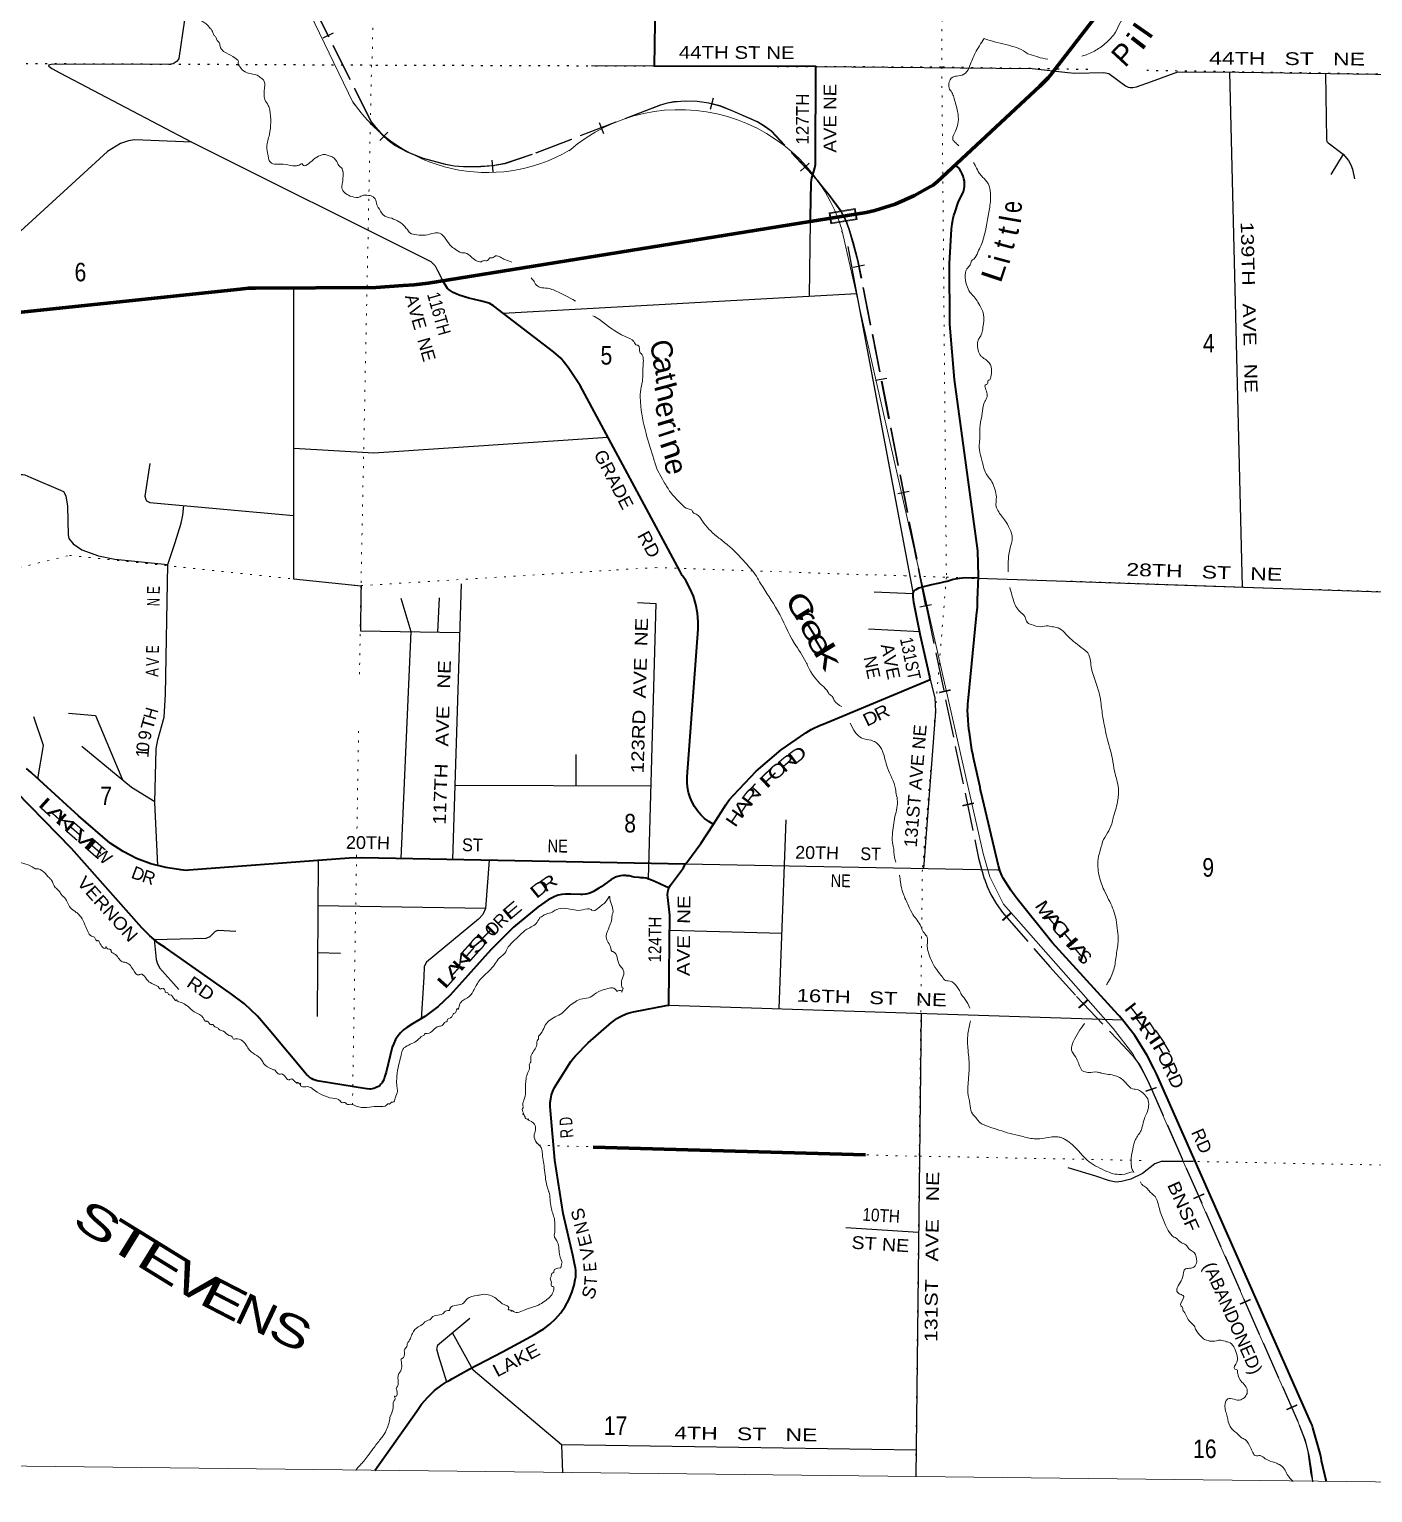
# Model space of a CAD drawing. Header units: feet. Extents: x -493433 to -244333, y 184684 to 373072.
# Drawn here: x -268106 to -255446, y 184934 to 198727 of the extents above; entities that cross this region are included whole.
import ezdxf
from ezdxf.enums import TextEntityAlignment as Align

# ---------------------------------------------------------------- set-up
doc = ezdxf.new("R2010")
doc.units = ezdxf.units.FT
doc.header["$LTSCALE"] = 60
doc.linetypes.add('DOTTED', pattern=[1.5, 0.3, -1.2])
doc.linetypes.add('LONG_DASHED', pattern=[7.5, 6, -1.5])
for name, color, linetype, lineweight in [('23', 7, 'Continuous', 70), ('26', 7, 'Continuous', 40), ('27', 7, 'Continuous', 13), ('29', 7, 'Continuous', 25), ('30', 7, 'Continuous', 13), ('34', 7, 'Continuous', 13), ('39', 7, 'Continuous', 13), ('4', 7, 'Continuous', 13), ('41', 7, 'Continuous', 13), ('59', 7, 'Continuous', 13), ('6', 7, 'DOTTED', 25), ('63', 7, 'Continuous', 25), ('7', 7, 'DOTTED', 13)]:
    doc.layers.add(name, color=color, linetype=linetype, lineweight=lineweight)

msp = doc.modelspace()

# ---------------------------------------------------------------- linework, layer by layer
at = {"layer": '23'}
for points in [[(-260745.77, 196914.78), (-260218.64, 196999.99), (-260138.35, 197019.02), (-259947.32, 197079.49), (-259763.66, 197159.61), (-259614.38, 197244.3), (-259589.35, 197258.5), (-259564.38, 197279.16), (-259552.05, 197289.36), (-258581.47, 198191.26), (-258556.39, 198214.57), (-258532.84, 198239.49), (-258504.1, 198269.9), (-258483.57, 198294.72), (-258464.12, 198319.9), (-254503.76, 203447.03), (-254238.08, 203858.33), (-253998.58, 204257.53), (-253773.41, 204630.49), (-253711.2, 204732.58), (-253645.54, 204819.43), (-253396.7, 205120.5), (-249512.98, 210145.42)], [(-264584.2, 196311.74), (-264479.08, 196319.34), (-264345.93, 196332.79), (-260745.77, 196914.78)], [(-268691.06, 196007.44), (-266119.03, 196277.66), (-266039.07, 196286.03), (-265972.77, 196286.61), (-264840.31, 196293.24), (-264584.2, 196311.74)]]:
    msp.add_lwpolyline(points, dxfattribs=at)
at = {"layer": '26'}
for p, q in [((-259168.7, 193553.19), (-259203.26, 193555.31)), ((-259274.5, 192250.01), (-259274.52, 192250.19)), ((-261655.54, 191231.75), (-261659.52, 191233.85))]:
    msp.add_line(p, q, dxfattribs=at)
for points in [[(-260745.77, 196914.78), (-260744.92, 196951.41), (-260737.18, 197283.66), (-260730.38, 197325.83), (-260719.22, 197367.05), (-260712.03, 197387.18), (-260703.47, 197419.48), (-260698.33, 197452.49), (-260696.81, 197475.71), (-260694.22, 198375.95), (-262215.36, 198380.31), (-262009.74, 211642.85), (-262009.26, 211673.42)], [(-259262.38, 192268.94), (-259263.4, 192303.05), (-259261.36, 192344.11), (-259260.12, 192369.1), (-259257.67, 192394.11), (-259178.41, 193202.43), (-259170.42, 193279.01), (-259170.27, 193300.64), (-259170.07, 193330.63), (-259169.27, 193350.64), (-259160.63, 193567.74), (-259167.43, 193811.13), (-259388, 195424.94), (-259430.8, 195948.85), (-259433.34, 196519.13), (-259414.11, 196842.23), (-259412.62, 196867.25), (-259408.97, 196892.23), (-259403.78, 196927.8), (-259399.36, 196946.2), (-259393.33, 196971.34), (-259385.58, 196996.2), (-259351.69, 197094.19), (-259302.56, 197199.17), (-259296.69, 197222.47), (-259293.3, 197246.26), (-259292.41, 197270.27), (-259294.04, 197294.25), (-259298.16, 197317.92), (-259304.74, 197341.04), (-259313.69, 197363.33), (-259324.93, 197384.57), (-259338.33, 197404.52), (-259353.73, 197422.96), (-259370.99, 197439.69), (-259376.77, 197444.58)], [(-262915.66, 195369.32), (-263027.06, 195540.12), (-263098.18, 195627.09), (-263165.35, 195686.38), (-263730.37, 196121.22), (-263773.84, 196144.93), (-263856.81, 196168.65), (-263964.2, 196193.88), (-264055.16, 196221.49), (-264112.57, 196245.55), (-264140.51, 196264.19), (-264165.01, 196283.29), (-264208.95, 196354.93)], [(-261659.52, 191233.85), (-261661.62, 191234.96), (-261703.29, 191260.26), (-261742.08, 191289.77), (-261777.58, 191323.17), (-261809.4, 191360.11), (-261837.18, 191400.16), (-261860.62, 191442.9), (-261879.46, 191487.86), (-261893.5, 191534.54), (-261902.58, 191582.43), (-261906.61, 191631.01), (-261905.54, 191679.74), (-261803.17, 193072.87), (-261802.21, 193143.34), (-261809.07, 193225.05), (-261824.43, 193305.59), (-261848.13, 193384.09), (-261879.9, 193459.68), (-261919.4, 193531.53), (-261948.82, 193573.87), (-261952.96, 193579.83), (-261976.65, 193623.87), (-262915.66, 195369.32)], [(-261659.52, 191233.85), (-261542.11, 191416.21), (-261522.36, 191446.88), (-261506.31, 191466.21), (-261470.24, 191509.66), (-261256.27, 191735), (-261019.92, 191936.74), (-260788.78, 192095.5), (-260763.72, 192112.71), (-260738.78, 192125.87), (-260699.81, 192146.44), (-260684.55, 192152.9), (-260659.55, 192164.13), (-260634.55, 192174.62), (-260624.7, 192178.76), (-259639.67, 192589.81), (-259615.05, 192600.09), (-259620.22, 192623.37), (-259706.25, 193010.59), (-259771.02, 193322.89), (-259774.91, 193356.03), (-259777.36, 193376.94), (-259778.1, 193406.03), (-259776.32, 193413.61), (-259773.64, 193421.29), (-259770.17, 193428.64), (-259765.96, 193435.59), (-259753.88, 193445.36), (-259749.48, 193448.22), (-259724.49, 193461.95), (-259699.48, 193468.9), (-259666.09, 193478.16), (-259638.55, 193485.8), (-259616.09, 193490.8), (-259526.67, 193510.71), (-259501.45, 193516.32), (-259476.67, 193520.71), (-259470.92, 193521.73), (-259454.99, 193525.89), (-259398.84, 193542.78), (-259341.23, 193553.71), (-259282.79, 193558.57), (-259224.16, 193557.28), (-259203.13, 193555.32)], [(-258961.13, 190801.7), (-258973.56, 190843.56), (-259135.51, 191532.23), (-259141.21, 191556.46), (-259146.86, 191582.23), (-259201.42, 191830.93), (-259207.81, 191860.1), (-259212.33, 191880.93), (-259224.26, 191935.96), (-259246.37, 192098.71), (-259251.69, 192131.99), (-259255.13, 192170.13), (-259259.68, 192214.82), (-259262.08, 192268.23)], [(-267708.15, 191006.34), (-268358.82, 191671.08), (-268409.94, 191715.95), (-268465.48, 191755.22), (-268496.67, 191772.81), (-268521.68, 191786.92)], [(-261923.79, 190859.44), (-264972.23, 190918.86), (-265091.13, 190914.73), (-266602.69, 190801.61), (-266628.62, 190799.66), (-266652.69, 190801.6), (-266677.94, 190803.63), (-266820.21, 190825.25), (-266959.44, 190861.63), (-267094.11, 190912.36), (-267222.74, 190976.89), (-267343.91, 191054.51), (-267640.82, 191313.65), (-268081.76, 191715.29), (-268088.21, 191722.11), (-268131.76, 191759.56)], [(-261923.79, 190859.44), (-261908.84, 190874.84), (-261776.38, 191052.34), (-261659.52, 191233.85)], [(-262078.53, 190634.37), (-262103.53, 190645.71), (-262169.09, 190675.46), (-262227.74, 190701.28), (-262241.85, 190708.23), (-262266.12, 190717.76), (-262291.27, 190724.7), (-262317, 190728.97), (-262343.03, 190730.53), (-262359.47, 190731.19), (-262407.38, 190736.5), (-262429.46, 190741.33), (-262454.36, 190746.77), (-262479.46, 190749.68), (-262486.93, 190750.37), (-262511.19, 190750.06), (-262535.27, 190747.21), (-262558.93, 190741.86), (-262581.9, 190734.07), (-262603.93, 190723.92), (-262624.77, 190711.52), (-262716, 190644.95), (-262738.94, 190630.56), (-262763.79, 190614.97), (-262788.94, 190600.92), (-262806.56, 190592.49), (-262832.99, 190583.1), (-262860.26, 190576.52), (-262863.06, 190576.15), (-262888.12, 190572.82), (-262913.06, 190573.47), (-263004.03, 190575.82), (-263016.72, 190576.61), (-263051.67, 190576.29), (-263086.4, 190572.32), (-263120.52, 190564.74), (-263153.66, 190553.63), (-263185.45, 190539.13), (-263215.56, 190521.37), (-263310.67, 190454.83), (-263543.71, 190265.18), (-263755.65, 190052.21), (-264055.82, 189716.69), (-264139.6, 189622.32), (-264253.43, 189516.3), (-264377.72, 189422.75), (-264511.1, 189342.71), (-264513.71, 189341.25), (-264547.09, 189320.04), (-264578.08, 189295.47), (-264606.33, 189267.78), (-264631.53, 189237.3), (-264653.4, 189204.35), (-264671.71, 189169.29), (-264686.26, 189132.51), (-264744.37, 188897.42), (-264757.31, 188849.71), (-264764.08, 188824.75), (-264779.19, 188799.71), (-264781.66, 188796.18), (-264791.98, 188784.32), (-264803.49, 188773.59), (-264816.06, 188764.13), (-264829.54, 188756.04), (-264843.8, 188749.4), (-264858.67, 188744.29), (-264874, 188740.76), (-264889.61, 188738.85), (-264896, 188738.74), (-264921.09, 188739.96), (-264946, 188743.99), (-265373, 188812.95), (-265374.44, 188813.13), (-265393.75, 188816.67), (-265412.58, 188822.21), (-265430.74, 188829.69), (-265448.01, 188839.02), (-265464.21, 188850.11), (-265479.16, 188862.83), (-265492.7, 188877.04), (-265844.23, 189295.85), (-265954.85, 189424.38), (-266078.3, 189540.63), (-266213.23, 189643.35), (-266223, 189649.95), (-266826.32, 190071.37), (-266884.77, 190111.73), (-266968.97, 190181.33), (-267045.44, 190259.34), (-267708.15, 191006.34)], [(-262078.53, 190634.37), (-262063.55, 190659.37), (-261942.13, 190824.84), (-261923.79, 190859.44)], [(-255881, 185037.95), (-255928.53, 185235.63), (-255928.79, 185237.12), (-255933.08, 185262.17), (-255938.52, 185287.12), (-255942.26, 185304.26), (-256010.62, 185546.31), (-256017.92, 185572.16), (-256028.62, 185596.31), (-257485.15, 188882.74), (-257496.27, 188907.82), (-257508.87, 188932.74), (-257571.22, 189056.01), (-257687.81, 189241.88), (-257803.59, 189389.55), (-257830.91, 189424.39), (-257844.79, 189439.55), (-258466.94, 190118.83), (-258796.79, 190530.95), (-258816.8, 190555.95), (-258833.14, 190580.95), (-258856.29, 190612.17), (-258927.11, 190725.21), (-258941.15, 190752.26), (-258959.75, 190797.06), (-258961.13, 190801.7)], [(-264850.38, 185142.15), (-264454.52, 185701.89), (-264409, 185767.8), (-264351.24, 185835.86), (-264286.69, 185897.5), (-264216.04, 185952.07), (-264166.6, 185982.58), (-264141.6, 185996.29), (-264116.6, 186010.26), (-263960.04, 186097.73), (-263647.85, 186261.18), (-263345.85, 186425.38), (-263320.85, 186440.71), (-263295.85, 186455.81), (-263257.99, 186478.68), (-263199.44, 186523.02), (-263145.85, 186573.23), (-263097.8, 186628.77), (-263055.82, 186689.03), (-263020.37, 186753.34), (-262991.84, 186821.01), (-262970.53, 186891.29), (-262960.68, 186942.63), (-262956.09, 186967.8), (-262954.53, 186992.63), (-262954.24, 186997.91), (-262955.59, 187025.32), (-262955.92, 187027.43), (-262959.74, 187052.16), (-262964.73, 187077.43), (-262983.52, 187172.57), (-263073.56, 187566.84), (-263153.85, 188068.56), (-263194.84, 188536.11), (-263197.97, 188573.29), (-263197.19, 188610.59), (-263192.52, 188647.6), (-263184, 188683.93), (-263171.74, 188719.16), (-263156.11, 188752.39), (-263141.53, 188777.28), (-263125.51, 188802.39), (-263001.21, 188997.24), (-262981.83, 189025.08), (-262959.65, 189050.74), (-262955.14, 189055.35), (-262838.45, 189175.52), (-262619.45, 189365.39), (-262610.03, 189373.21), (-262570.27, 189402.04), (-262527.71, 189426.56), (-262482.82, 189446.49), (-262461.83, 189453.28), (-262440.35, 189460.23), (-262411.83, 189465.73), (-262102.94, 189525.27), (-262077.92, 189530.09), (-262077.71, 189553.44), (-262070.19, 190377.7), (-262088.53, 190542.75), (-262091.32, 190567.81), (-262089.63, 190592.75), (-262089.17, 190597.03), (-262086.53, 190609.37), (-262078.53, 190634.37)]]:
    msp.add_lwpolyline(points, dxfattribs=at)
at = {"layer": '29'}
for p, q in [((-262215.36, 198380.31), (-262808.18, 198381.41)), ((-256795.39, 198323.69), (-256675.24, 193468.77)), ((-255724.55, 197550.55), (-255841.68, 197358.4)), ((-260745.77, 196914.78), (-260755.47, 196211.36)), ((-263640.99, 196052.43), (-260309.06, 196235.95)), ((-259168.57, 193553.44), (-258704.66, 193536.73)), ((-264034.86, 193499.74), (-264118.47, 190902.22)), ((-259778.09, 193405.5), (-260144.24, 193420.3)), ((-264242.37, 193367.62), (-264258.73, 193043.72)), ((-259713.96, 193047.77), (-260198.75, 193071.74)), ((-262954.04, 191892.22), (-262956.22, 191597.93)), ((-264085.47, 191602.15), (-262249.89, 191595.29)), ((-260975.44, 191277.26), (-261042.49, 189496.47)), ((-265385.21, 190892.72), (-265391.66, 189423.93)), ((-265387.07, 190468.69), (-263803.78, 190443.93)), ((-261015.88, 190203.29), (-262071.51, 190232.8)), ((-265389.02, 190025.43), (-265174.45, 190019.84)), ((-262077.92, 189530.09), (-257800.52, 189391.22)), ((-259701.12, 189452.92), (-259752.71, 185082.49)), ((-259725.5, 187387.9), (-260409.89, 187431.03)), ((-263089.8, 185384.93), (-263082.4, 185121.33))]:
    msp.add_line(p, q, dxfattribs=at)
for points in [[(-266641.87, 198814.8), (-266697.54, 198450.29), (-266711.58, 198427.79), (-266731.33, 198413.96), (-266751.09, 198402.1), (-266796.53, 198396.17), (-267859.4, 198398.15), (-267898.92, 198396.17), (-267924.19, 198389.59), (-267920.65, 198378.38), (-267892.99, 198358.62), (-267817.75, 198317.54), (-266573.33, 197661.41)], [(-260694.22, 198375.95), (-258655.03, 198356.66), (-258318.38, 198319.64), (-258252, 198313.18), (-257979.37, 198319.11), (-257932.04, 198311.53), (-257775.88, 198192.61), (-257752.17, 198180.75), (-257731.22, 198177.46), (-257706.73, 198176.8), (-257673.15, 198184.7), (-257529.35, 198234.95), (-257283.95, 198327.01), (-256703.12, 198323.06), (-254136.5, 198284.3)], [(-255890.55, 198310.79), (-255881.25, 197687.63), (-255879.28, 197669.84), (-255865.18, 197656.7), (-255724.55, 197550.55), (-255673.82, 197489.98), (-255652.08, 197450.45), (-255637.78, 197409.85), (-255617.3, 197317.21)], [(-266573.33, 197661.41), (-267114.05, 197683.98), (-267169.91, 197676.72), (-267244.99, 197649.05), (-267367.7, 197573.81), (-268565.21, 196482.93), (-268596.3, 196443.38), (-268618.04, 196397.92), (-268646.4, 196307.1), (-268677.3, 196172.6), (-268691.06, 196007.44)], [(-266573.33, 197661.41), (-264323.06, 196538.26), (-264302.09, 196520.81), (-264281.57, 196498.72), (-264257.72, 196454.5), (-264208.95, 196354.93)], [(-260393.84, 196679.88), (-260309.59, 196238.74), (-259778.1, 193406.03)], [(-265615.92, 196288.7), (-265617.08, 193547.81), (-264978.95, 193480.6), (-264983.19, 193416.27), (-264984.88, 193055.66), (-264049.65, 193040.28)], [(-265613.99, 194778.65), (-264859.64, 194733.54), (-262653.45, 194881.92)], [(-266968.78, 194634.06), (-267017.78, 194326.55), (-267009.13, 194295.12), (-267001.97, 194283.06), (-266968.96, 194267.1), (-265616.83, 194144.14)], [(-268854.22, 194350.44), (-268275.25, 194524.57), (-268230.8, 194532.11), (-268171.53, 194532.11), (-268147.82, 194528.16), (-268093, 194503.32), (-267811.97, 194381.89), (-267784.31, 194370.04), (-267760.61, 194330.5), (-267747.38, 194230.86), (-267740.85, 193962.88), (-267731.86, 193926.48), (-267693.58, 193876.27), (-267610.46, 193820.57), (-267452.41, 193765.23), (-267298.31, 193733.6), (-266801.91, 193681.21)], [(-266801.91, 193681.21), (-266730.9, 193891.26), (-266673.76, 194073.02), (-266658.22, 194148.66), (-266648.2, 194237.93)], [(-258704.66, 193536.73), (-254994.21, 193412.47), (-254725.24, 193420.22), (-254682.06, 193432.23), (-254630.7, 193471.76), (-254531.93, 193588.56), (-254122.32, 194133.03), (-254049.87, 194183.3), (-253978.63, 194218.45)], [(-266894.61, 190844.69), (-266922.87, 191440.48), (-266909.37, 191944.62), (-266895.28, 192029.85), (-266834.79, 192243.42), (-266821.85, 192457.21), (-266801.91, 193681.21)], [(-264604.64, 193365.78), (-264511, 193049.7), (-264604.94, 190911.7)], [(-262374.7, 193322.71), (-262200.52, 193315.54), (-262274.95, 190722.06)], [(-259615.05, 192600.09), (-259573.68, 192427.16), (-259565.78, 192296.71), (-259680.23, 190815.71)], [(-267737.68, 192281.15), (-267481.37, 192258.26), (-267226.8, 191651.4)], [(-268025.34, 191663.9), (-267972.35, 191975.49), (-268061.77, 192247.24)], [(-267610.03, 191969.28), (-267143.75, 191582.51), (-266922.65, 191448.74)], [(-263772.84, 190895.48), (-263805.48, 190440.17), (-263831.11, 190383.45), (-263873.03, 190339.01), (-264361.4, 189935.28), (-264384.28, 189893.28), (-264388.72, 189794), (-264411.78, 189397.11)], [(-258961.13, 190801.7), (-258983.21, 190802.13), (-261923.79, 190859.44)], [(-266930.61, 190149.62), (-266438.92, 190162.08), (-266402.18, 190174.88), (-266352.39, 190225.55), (-266326.31, 190235.21), (-266158.24, 190226.54)], [(-266930.61, 190149.62), (-266911.09, 189960.47), (-266897.29, 189918.3), (-266875.53, 189879.44), (-266695.92, 189675.36)], [(-257135.77, 188056.14), (-257440.02, 188056.14), (-257499.28, 188032.43), (-257614.26, 187943.32), (-257724.5, 187890.12), (-257812.03, 187865.69), (-257862.8, 187862.45), (-257926.51, 187872.28), (-258054.48, 187917.15), (-258317.07, 187996.19)], [(-263954.39, 186576.18), (-264259.36, 186322.59), (-264268.87, 186290.74), (-264250.85, 186219.8), (-264174.27, 185978.04)], [(-259749.74, 185333.92), (-263089.8, 185384.93), (-263923.95, 186090.41), (-264116.76, 186441.17)]]:
    msp.add_lwpolyline(points, dxfattribs=at)
at = {"layer": '34'}
for points in [[(-276413.16, 220064.38), (-275883.8, 218879.74), (-275683.84, 218496.96), (-274912.78, 217465.71), (-274638.18, 217014.49), (-273270.94, 214462.11), (-269492.57, 209338.17), (-269284.55, 208905.05), (-269048.08, 208250.25), (-268620.94, 206356.2), (-268555.99, 205906.84), (-268424.36, 205274.15), (-268220.13, 204589.13), (-265053.59, 198034.17), (-265028.52, 198005.26)], [(-260452.79, 196827.34), (-260443.29, 196810.55), (-259117.93, 190957.68), (-259055.26, 190738.08), (-258924.04, 190482.27), (-257891.17, 189308.27), (-257707.58, 189070.64), (-257576.37, 188841.02), (-256122.51, 185539.52), (-256059.87, 185350.15), (-256029.43, 185112.41), (-256011.22, 185035.86)]]:
    msp.add_lwpolyline(points, dxfattribs=at)
for centre, radius, start, end in [((-263790.15, 198917.3), 1540.14, 214.60593, 300.20349), ((-261976.05, 196371.15), 1598.27, 16.64042, 130.72142)]:
    msp.add_arc(centre, radius, start, end, dxfattribs=at)
at = {"layer": '39'}
msp.add_line((-257704.45, 187967.89), (-257698.13, 187951.84), dxfattribs=at)
for points in [[(-268896.63, 202659.9), (-268895.32, 202557.18), (-268913.43, 202520.89), (-268919.43, 202476.55), (-268913.35, 202442.29), (-268874.97, 202359.7), (-268870.92, 202331.49), (-268846.58, 202172.31), (-268802.08, 202007.09), (-268767.72, 201914.42), (-268707.17, 201829.83), (-268577.96, 201602.22), (-268529.52, 201529.71), (-268483.04, 201398.75), (-268440.54, 201221.45), (-268434.48, 201205.34), (-268398.11, 201122.75), (-268283.12, 201003.94), (-268091.4, 200746.15), (-268036.91, 200671.63), (-267929.99, 200568.95), (-267843.27, 200504.53), (-267806.95, 200458.21), (-267774.59, 200345.39), (-267724.1, 200244.67), (-267655.49, 200150.01), (-267635.32, 200127.86), (-267556.56, 199964.69), (-267526.28, 199916.36), (-267491.88, 199783.37), (-267491.88, 199775.31), (-267463.54, 199652.41), (-267435.25, 199571.83), (-267417.07, 199531.54), (-267296.01, 199392.59), (-267170.94, 199269.76), (-267138.65, 199233.52), (-267102.35, 199207.35), (-267011.63, 199181.22), (-266959.21, 199153.06), (-266930.95, 199118.82), (-266848.19, 198979.84), (-266830.03, 198957.69), (-266686.84, 198851), (-266646.51, 198834.91), (-266533.64, 198818.89), (-266519.52, 198814.87), (-266477.19, 198802.81), (-266408.61, 198744.43), (-266380.35, 198706.16), (-266366.21, 198671.92), (-266348.06, 198653.79), (-266335.94, 198619.54), (-266317.77, 198603.44), (-266307.67, 198567.18), (-266275.37, 198518.83), (-266251.17, 198504.75), (-266164.47, 198454.44), (-266136.2, 198408.11), (-266136.19, 198396.02), (-266128.13, 198396.03), (-266134.18, 198394.01), (-266124.08, 198377.89), (-266109.95, 198357.76), (-266053.49, 198317.5), (-265948.66, 198287.36), (-265932.53, 198275.28), (-265900.26, 198251.12), (-265888.09, 198174.55), (-265885.97, 198063.72), (-265853.67, 198009.33), (-265839.52, 197967.03), (-265831.34, 197850.16), (-265843.33, 197735.28), (-265867.4, 197618.38), (-265857.25, 197545.84), (-265851.17, 197511.59), (-265833, 197473.31), (-265714.07, 197455.28), (-265625.38, 197441.25), (-265587.09, 197441.27), (-265554.86, 197451.37), (-265534.72, 197457.44), (-265530.67, 197451.4), (-265431.97, 197495.82), (-265411.83, 197511.95), (-265345.35, 197544.24), (-265307.06, 197544.28), (-265290.92, 197536.23), (-265270.77, 197532.21), (-265208.24, 197479.87), (-265177.97, 197431.53), (-265157.79, 197413.41), (-265155.76, 197399.31), (-265151.72, 197389.23), (-265147.65, 197346.92), (-265159.65, 197244.13)], [(-257339.54, 199622.16), (-257390.46, 199553.51), (-257452.89, 199490.99), (-257466.98, 199476.87), (-257539.42, 199355.91), (-257567.52, 199222.88), (-257589.64, 199164.43), (-257678.19, 199017.25), (-257809, 198809.58), (-257827.12, 198787.4), (-257869.36, 198698.7), (-257911.64, 198646.28), (-258004.27, 198561.58), (-258109.02, 198501.04), (-258169.46, 198478.83), (-258186.71, 198474.91)], [(-259108.77, 198639.33), (-259191.28, 198502.24), (-259241.56, 198385.32), (-259283.82, 198312.74), (-259350.3, 198286.5), (-259402.69, 198276.38), (-259440.93, 198211.87), (-259432.82, 198163.51), (-259406.58, 198121.21), (-259390.41, 198074.87), (-259358.06, 197951.97), (-259351.92, 197855.24), (-259403.9, 197712.91)], [(-258508.26, 198445.94), (-258600.74, 198466.41), (-258610.82, 198470.44), (-258695.49, 198496.57), (-258737.84, 198524.75), (-258824.53, 198560.96), (-259038.22, 198617.22), (-259108.77, 198639.33)], [(-259403.9, 197712.91), (-259402.94, 197689.44), (-259374.52, 197655.02), (-259346.14, 197626.87)], [(-259122.57, 197332.83), (-259153.46, 197370.15), (-259188.29, 197435.96), (-259207.28, 197470.43)], [(-265159.65, 197244.13), (-265157.61, 197219.95), (-265125.32, 197179.68), (-265064.84, 197149.5), (-264990.26, 197147.55), (-264970.12, 197157.64), (-264909.66, 197161.72), (-264877.41, 197153.68), (-264841.1, 197115.42), (-264824.92, 197059.01), (-264816.85, 197046.93), (-264774.47, 196980.46), (-264750.26, 196962.34), (-264709.94, 196950.29), (-264574.84, 196875.83), (-264546.59, 196841.6), (-264518.35, 196807.36), (-264453.84, 196789.28), (-264373.23, 196787.33), (-264290.61, 196805.53), (-264240.23, 196805.57), (-264181.73, 196749.19), (-264127.25, 196680.72), (-264080.86, 196646.49), (-264012.32, 196618.34), (-264002.23, 196618.35), (-263935.69, 196576.09), (-263836.91, 196539.89), (-263824.81, 196545.95), (-263786.53, 196547.99), (-263766.4, 196572.19), (-263742.22, 196574.22), (-263712, 196590.37), (-263665.64, 196578.32), (-263662.92, 196577.01)], [(-259122.57, 197332.83), (-259071.26, 197273.08), (-259051.04, 197206.59), (-259048.94, 197099.79), (-259070.98, 196968.78), (-259137.23, 196690.64), (-259167.41, 196626.13), (-259205.64, 196561.63), (-259225.78, 196545.48), (-259235.83, 196515.25), (-259261.99, 196478.96), (-259270.05, 196468.87), (-259286.1, 196386.24), (-259265.87, 196297.6), (-259231.55, 196235.15), (-259191.2, 196192.86), (-259158.91, 196140.5), (-259120.55, 196067.98), (-259114.39, 195949.09), (-259124.42, 195888.63), (-259140.5, 195836.22), (-259160.62, 195805.98), (-259170.66, 195763.65), (-259164.56, 195703.21), (-259140.32, 195648.81), (-259128.22, 195638.75), (-259120.16, 195632.71), (-259047.54, 195564.24), (-259039.4, 195479.62), (-259045.42, 195445.35), (-259061.51, 195419.14), (-259069.58, 195417.12), (-259077.61, 195384.87), (-259089.69, 195378.83), (-259079.53, 195288.14), (-259089.57, 195239.78), (-259111.7, 195195.43), (-259125.72, 195108.77), (-259145.77, 194995.9), (-259147.7, 194893.13), (-259147.68, 194879.03), (-259153.67, 194810.5), (-259117.22, 194617.08), (-259094.99, 194548.58), (-259034.45, 194461.98), (-259006.17, 194391.47), (-258992, 194318.94), (-258993.93, 194226.24), (-258985.85, 194204.08), (-258915.22, 194103.38), (-258866.77, 194016.77), (-258842.51, 193930.14), (-258862.58, 193839.44), (-258880.61, 193714.49), (-258880.52, 193614.77)], [(-263665.64, 196578.32), (-263623.19, 196556.47), (-263559, 196530.64)], [(-263335.04, 196322.76), (-263349.39, 196348.81), (-263375.64, 196384.29)], [(-263335.42, 196324.32), (-263292.53, 196294.47), (-263221.99, 196286.47), (-263167.55, 196270.39), (-262959.42, 196164.86)], [(-262793.88, 196027.21), (-262733.99, 195990.62), (-262492, 195831.62), (-262409.33, 195783.33), (-262379.06, 195749.08), (-262366.97, 195747.08), (-262348.77, 195678.59), (-262340.7, 195670.53), (-262322.45, 195551.65), (-262332.38, 195388.42), (-262334.39, 195380.35), (-262348.41, 195285.63), (-262346.32, 195213.09), (-262293.65, 194916.91), (-262220.87, 194675.15), (-262202.68, 194616.72), (-262115.86, 194445.51), (-262055.32, 194352.86), (-261958.48, 194250.17), (-261897.98, 194205.88), (-261861.69, 194193.81), (-261849.58, 194171.66), (-261821.35, 194155.56), (-261762.84, 194091.12), (-261629.71, 193950.17), (-261538.95, 193877.69), (-261526.85, 193867.63), (-261359.42, 193702.52), (-261254.51, 193571.62), (-261214.14, 193503.13), (-261054.7, 193249.35), (-260895.2, 192939.15), (-260788.24, 192765.94), (-260766.02, 192717.59), (-260634.87, 192542.38), (-260580.39, 192481.97), (-260570.3, 192463.85), (-260538.04, 192437.68), (-260519.86, 192401.42), (-260448.1, 192343.34)], [(-258866.3, 193466.73), (-258846.06, 193394.11), (-258821.8, 193315.55), (-258747.15, 193216.86), (-258733.04, 193204.79), (-258708.8, 193148.38), (-258682.58, 193122.21), (-258664.43, 193116.17), (-258575.74, 193096.09), (-258505.22, 193104.2), (-258476.99, 193098.18), (-258426.6, 193090.15), (-258311.65, 192999.56), (-258299.55, 192987.48), (-258156.36, 192872.72), (-258132.15, 192848.56), (-258105.89, 192772.01), (-258095.75, 192701.49), (-258025.01, 192473.83), (-258008.8, 192389.21)], [(-258008.8, 192389.21), (-257988.52, 192240.11), (-257943.99, 192028.57), (-257899.5, 191851.27), (-257879.24, 191734.41), (-257842.82, 191571.21), (-257842.76, 191508.75), (-257846.76, 191466.43), (-257888.94, 191307.2), (-257892.96, 191293.1), (-257904.99, 191238.69), (-257991.5, 191067.34), (-258007.56, 191008.89), (-258029.67, 190934.31), (-258035.62, 190831.55), (-258025.48, 190757), (-257976.99, 190611.94), (-257934.58, 190525.33), (-257869.94, 190360.14), (-257853.73, 190255.38), (-257843.57, 190158.66), (-257859.57, 190023.64), (-257881.62, 189882.57), (-257935.91, 189751.55), (-257943.96, 189739.46), (-257956.18, 189722.06)], [(-260369.15, 192186), (-260324.11, 192101.32), (-260289.82, 192065.08), (-260239.41, 192038.92), (-260152.73, 192018.83), (-260114.42, 191994.69), (-260039.72, 191839.58), (-260019.49, 191767.05), (-259942.73, 191567.62), (-259938.67, 191537.39), (-259926.52, 191468.9), (-259948.54, 191307.67)], [(-270153.81, 191263.19), (-270047.04, 191305.6), (-269976.52, 191319.76), (-269920.09, 191315.78), (-269918.06, 191305.7), (-269905.95, 191281.53), (-269805.14, 191239.31), (-269710.43, 191235.36), (-269664.06, 191221.28), (-269516.92, 191199.25), (-269490.73, 191203.3), (-269472.58, 191195.25), (-269436.32, 191205.36), (-269381.9, 191205.4), (-269311.38, 191209.49), (-269256.95, 191193.41), (-269250.9, 191191.4), (-269142.03, 191149.18), (-268992.87, 191121.09), (-268930.4, 191117.11), (-268857.82, 191086.96), (-268835.59, 191026.52), (-268793.21, 190964.09), (-268706.53, 190941.99), (-268664.21, 190940.02), (-268515.07, 190930.07), (-268355.85, 190920.12), (-268283.29, 190908.09), (-268220.79, 190883.96), (-268059.51, 190819.61), (-268049.43, 190813.58), (-268037.34, 190813.58), (-267916.34, 190729.06), (-267896.17, 190706.9), (-267861.84, 190638.42), (-267827.55, 190608.23), (-267805.35, 190573.98), (-267765.01, 190531.71), (-267726.65, 190459.19), (-267684.29, 190418.92), (-267656.05, 190398.8), (-267573.3, 190267.89), (-267508.72, 190175.25), (-267492.6, 190169.22), (-267462.33, 190134.99), (-267456.29, 190139.02), (-267444.18, 190120.9), (-267383.68, 190074.61), (-267381.67, 190080.65), (-267375.6, 190066.55), (-267339.32, 190052.48), (-267333.26, 190036.35), (-267294.94, 190006.17), (-267222.33, 189935.7), (-267206.2, 189933.69), (-267127.53, 189865.25), (-267071.07, 189814.92), (-267065.02, 189818.95), (-266978.3, 189750.52), (-266925.87, 189722.35), (-266917.81, 189718.32), (-266891.6, 189704.24), (-266869.41, 189680.08), (-266859.33, 189686.13), (-266827.07, 189663.99), (-266825.05, 189653.92), (-266825.05, 189661.98), (-266825.05, 189651.9), (-266800.86, 189645.87), (-266794.79, 189629.76), (-266780.69, 189627.76), (-266732.27, 189577.42), (-266724.21, 189573.4), (-266720.18, 189579.45), (-266712.11, 189569.38), (-266695.98, 189561.33), (-266647.6, 189543.23), (-266538.69, 189458.7), (-266468.11, 189410.39), (-266439.87, 189376.16), (-266429.8, 189378.18), (-266391.47, 189343.95), (-266383.41, 189348), (-266357.2, 189323.83), (-266326.95, 189313.78), (-266316.87, 189299.69), (-266276.55, 189283.6), (-266222.1, 189243.35), (-266193.87, 189231.28), (-266179.74, 189209.12), (-266161.61, 189211.15), (-266052.72, 189138.7), (-266040.6, 189116.54), (-265917.57, 189013.88), (-265895.37, 188977.62), (-265818.74, 188927.31), (-265788.5, 188915.25)], [(-259948.54, 191307.67), (-259972.56, 191134.35), (-259968.45, 191039.65), (-259964.4, 191023.54), (-259952.22, 190920.77), (-259940.06, 190876.54)], [(-259906.78, 190755.43), (-259905.71, 190751.54), (-259897.6, 190691.1), (-259871.3, 190582.31), (-259820.81, 190465.47), (-259778.41, 190382.89), (-259703.75, 190272.11), (-259681.53, 190219.74), (-259649.25, 190179.46), (-259643.11, 190068.64), (-259630.98, 190022.3), (-259604.71, 189949.79), (-259497.76, 189788.66), (-259459.44, 189758.47), (-259447.34, 189758.48), (-259330.36, 189647.74), (-259326.32, 189639.68), (-259285.97, 189583.29), (-259243.14, 189501.19)], [(-265788.5, 188915.25), (-265750.18, 188879.01), (-265730.03, 188881.04), (-265653.4, 188826.69), (-265645.34, 188832.75), (-265584.85, 188794.51), (-265578.8, 188792.5), (-265580.83, 188804.59), (-265578.8, 188792.5), (-265578.8, 188798.54), (-265550.59, 188786.48), (-265548.58, 188794.53), (-265550.59, 188786.48), (-265475.99, 188760.34), (-265435.67, 188740.22), (-265246.16, 188651.72), (-265177.62, 188627.59), (-265163.49, 188611.48), (-265125.2, 188609.5), (-265115.11, 188597.41), (-265080.86, 188595.43), (-265024.41, 188577.34), (-264923.63, 188565.33), (-264834.98, 188575.47), (-264818.86, 188575.49), (-264736.24, 188589.66), (-264726.17, 188599.74), (-264710.05, 188595.72), (-264693.95, 188613.87), (-264679.84, 188613.88), (-264657.71, 188652.19), (-264637.62, 188716.68), (-264641.7, 188763.03), (-264643.77, 188833.55), (-264629.77, 188940.36), (-264597.65, 189075.39), (-264579.57, 189121.76), (-264559.43, 189137.89), (-264446.64, 189200.45), (-264398.31, 189240.79), (-264386.22, 189246.84), (-264374.14, 189260.96), (-264356, 189262.98), (-264297.6, 189295.27), (-264249.26, 189329.57), (-264215.01, 189337.65), (-264180.78, 189371.94), (-264168.69, 189373.95), (-264168.71, 189386.05), (-264124.4, 189418.33), (-264110.32, 189444.53), (-264086.15, 189462.68), (-264080.13, 189484.86), (-264068.06, 189498.97), (-264064.01, 189490.91), (-264055.98, 189515.1), (-263989.54, 189591.72), (-263975.44, 189599.79), (-263882.87, 189732.87), (-263804.36, 189823.6), (-263745.98, 189880.07), (-263663.44, 189984.92), (-263633.24, 190009.12), (-263603.06, 190059.52), (-263486.29, 190184.55), (-263415.82, 190245.06), (-263387.61, 190259.18), (-263305.07, 190335.82), (-263290.98, 190357.99), (-263268.82, 190368.09), (-263254.72, 190380.19), (-263236.59, 190388.26), (-263178.16, 190406.44), (-263139.9, 190428.64), (-263049.22, 190440.8), (-262890, 190426.82), (-262811.42, 190430.91), (-262803.34, 190422.86), (-262744.92, 190443.06), (-262704.65, 190477.35), (-262678.47, 190497.52), (-262636.2, 190553.97), (-262634.17, 190535.83), (-262607.84, 190396.82), (-262611.87, 190384.73), (-262617.87, 190342.4), (-262658.06, 190225.5), (-262670.1, 190169.07), (-262625.66, 190062.31), (-262617.58, 190038.14), (-262605.49, 190034.11), (-262542.89, 189905.2), (-262512.63, 189866.94), (-262502.52, 189834.71), (-262522.61, 189768.2), (-262526.62, 189741.99), (-262518.52, 189691.63)], [(-262518.52, 189691.63), (-262512.47, 189693.65), (-262524.52, 189651.32), (-262522.51, 189657.36), (-262558.79, 189665.39), (-262568.86, 189661.36), (-262574.92, 189669.41), (-262689.79, 189675.37), (-262780.43, 189632.98), (-262804.6, 189612.82), (-262943.61, 189572.4), (-262965.77, 189556.27), (-263022.16, 189517.94), (-263084.57, 189453.4), (-263149.03, 189419.1), (-263251.72, 189326.33), (-263283.9, 189261.82), (-263308.05, 189225.53), (-263306.02, 189209.41), (-263320.11, 189193.28), (-263322.1, 189169.09), (-263368.37, 189072.34), (-263380.41, 189023.97), (-263378.37, 188999.79), (-263392.45, 188973.58), (-263392.41, 188931.26), (-263402.47, 188907.08), (-263428.55, 188788.17), (-263444.53, 188633), (-263454.56, 188582.62), (-263450.51, 188562.47), (-263458.56, 188554.41), (-263448.44, 188510.08), (-263448.44, 188502.02), (-263458.51, 188504.03), (-263448.44, 188502.02), (-263438.34, 188483.89), (-263434.3, 188475.84), (-263428.24, 188461.74), (-263398.01, 188453.71), (-263408.09, 188453.69), (-263373.81, 188431.56), (-263343.48, 188324.78), (-263349.5, 188298.59), (-263327.09, 188233.44)], [(-259236.49, 189380.32), (-259265.46, 189196.42), (-259261.36, 189125.89), (-259249.12, 188952.61), (-259259.04, 188783.34), (-259260.99, 188704.75), (-259242.76, 188599.98), (-259226.56, 188519.4), (-259178.14, 188458.98), (-259168.05, 188444.88), (-258984.59, 188358.38), (-258968.46, 188352.34), (-258754.8, 188294.07), (-258637.89, 188269.98), (-258527.06, 188278.13), (-258414.22, 188288.29), (-258369.87, 188276.23), (-258333.58, 188256.1), (-258279.13, 188215.84), (-258117.77, 188052.75), (-258041.15, 188004.45), (-257950.42, 187962.19), (-257871.81, 187936.07), (-257839.56, 187934.07), (-257809.33, 187932.08), (-257698.52, 187958.36), (-257696.51, 187958.36)], [(-258163.37, 189355.53), (-258267.92, 189185.08), (-258283.96, 189106.48), (-258243.6, 189038), (-258197.15, 188931.24), (-258181.01, 188909.09), (-258166.9, 188903.05), (-258120.54, 188893.01), (-258043.96, 188899.11), (-258011.71, 188891.08), (-258003.65, 188889.07), (-257868.6, 188862.97), (-257800.06, 188826.75), (-257695.18, 188738.17), (-257683.1, 188738.18), (-257606.48, 188695.92), (-257566.13, 188645.57), (-257576.08, 188510.56), (-257598.21, 188460.17), (-257618.28, 188381.57), (-257628.34, 188349.33), (-257682.67, 188262.64), (-257706.77, 188171.95), (-257722.79, 188059.09), (-257720.74, 188018.79), (-257720.73, 188010.73), (-257706.59, 187970.44)], [(-263324.11, 188227.75), (-263327.09, 188233.44), (-263301.05, 188209.96), (-263291.85, 188198.75)], [(-263291.85, 188198.75), (-263282.89, 188187.81), (-263272.77, 188143.49), (-263252.48, 187996.41), (-263226.62, 187820.66), (-263211.93, 187776.69)], [(-257635.84, 187863.18), (-257619.82, 187837.51), (-257581.5, 187811.34), (-257557.3, 187781.14), (-257496.79, 187724.76), (-257464.48, 187646.21), (-257448.3, 187581.74), (-257397.81, 187454.83), (-257373.58, 187404.47), (-257319.11, 187344.07), (-257298.95, 187331.98), (-257252.56, 187291.72), (-257206.19, 187269.59), (-257177.95, 187233.34), (-257165.85, 187223.27), (-257129.55, 187197.11), (-257109.37, 187156.82), (-257115.34, 187078.23), (-257137.49, 187056.05), (-257157.63, 187049.99), (-257210.02, 187043.91), (-257238.16, 186961.27), (-257270.35, 186900.79), (-257290.44, 186832.27), (-257264.22, 186806.1), (-257225.91, 186783.96), (-257227.92, 186769.85), (-257252.03, 186693.26), (-257241.94, 186685.22), (-257231.84, 186648.95), (-257225.78, 186640.89), (-257167.26, 186544.22), (-257128.94, 186505.96), (-257110.76, 186465.68), (-257064.36, 186409.29), (-257030.08, 186377.07), (-257011.93, 186371.05), (-256955.5, 186361.01), (-256878.93, 186371.15), (-256822.49, 186357.08), (-256804.35, 186353.06), (-256755.95, 186308.77), (-256727.67, 186238.27), (-256725.59, 186165.73), (-256745.69, 186099.22), (-256721.5, 186089.16), (-256721.48, 186075.06), (-256719.46, 186064.99), (-256711.37, 186028.72), (-256638.73, 185928.02), (-256628.63, 185901.84), (-256630.62, 185869.59), (-256656.78, 185829.28), (-256703.11, 185807.08), (-256822.01, 185811.03), (-256830.06, 185796.91), (-256831.99, 185702.2), (-256817.84, 185651.84), (-256789.54, 185557.16), (-256731.04, 185498.76), (-256722.98, 185492.72), (-256684.66, 185454.47), (-256648.37, 185434.35), (-256597.93, 185359.83), (-256575.72, 185313.51), (-256551.51, 185283.3), (-256507.18, 185283.33), (-256480.97, 185271.26), (-256450.72, 185249.11), (-256370.08, 185218.96), (-256325.74, 185198.84), (-256279.35, 185158.57), (-256251.09, 185106.2), (-256195.31, 185041.24)], [(-263211.93, 187776.69), (-263209.95, 187770.76), (-263189.26, 187622.9), (-263158.16, 187513.47), (-263153.2, 187456.94), (-263157.18, 187371.83), (-263159.18, 187355.72), (-263147.07, 187327.51)], [(-263147.07, 187327.51), (-263136.07, 187307.39), (-263128.94, 187293.29), (-263122.49, 187279.51)], [(-263122.49, 187279.51), (-263116.76, 187250.97), (-263112.69, 187204.63), (-263085.13, 187103.41)], [(-263102.73, 187053.38), (-263162.9, 187023.24), (-263162.89, 187013.15), (-263183.03, 186999.04), (-263187.04, 186978.88), (-263197.09, 186952.68), (-263184.96, 186914.4), (-263188.98, 186898.28), (-263176.87, 186876.13), (-263170.82, 186878.15), (-263166.76, 186833.83), (-263204.98, 186775.36), (-263307.69, 186702.73), (-263356.04, 186684.57), (-263428.57, 186660.32), (-263543.41, 186642.1), (-263559.55, 186648.13), (-263567.6, 186644.09), (-263555.51, 186648.13), (-263565.59, 186648.13), (-263555.51, 186648.13), (-263565.59, 186648.13)], [(-263102.73, 187053.38), (-263098.47, 187056.62), (-263093.82, 187069.61), (-263091.51, 187081.39), (-263090.38, 187090.83), (-263085.13, 187103.41)], [(-263565.59, 186648.13), (-263555.51, 186648.13), (-263565.59, 186654.17), (-263579.7, 186656.18), (-263591.79, 186658.18), (-263587.78, 186678.33), (-263601.91, 186696.46), (-263632.14, 186706.51), (-263680.55, 186742.74), (-263732.97, 186780.98), (-263799.5, 186803.1), (-263868.01, 186797), (-263886.14, 186792.95), (-263980.82, 186760.64), (-264011.02, 186724.34), (-264075.48, 186702.13), (-264141.95, 186665.8), (-264143.96, 186657.74), (-264184.25, 186645.62), (-264198.34, 186629.49), (-264313.16, 186585.06), (-264321.21, 186572.97), (-264373.59, 186548.75), (-264393.72, 186526.57), (-264442.05, 186498.32), (-264494.39, 186435.82), (-264514.5, 186389.46), (-264530.59, 186359.22), (-264544.67, 186337.04), (-264548.68, 186310.84), (-264570.82, 186280.6), (-264570.8, 186258.43), (-264592.91, 186197.97), (-264602.98, 186193.93), (-264602.97, 186179.83), (-264612.93, 186071.01), (-264623, 186056.89), (-264628.97, 185974.28), (-264636.99, 185933.97), (-264647.05, 185921.87), (-264645.02, 185905.75), (-264657.05, 185841.26), (-264663.1, 185843.27), (-264659.06, 185825.15), (-264671.11, 185796.92), (-264677.1, 185732.44), (-264707.24, 185643.76), (-264709.25, 185629.65), (-264744.67, 185514.16)], [(-264744.67, 185514.16), (-264767, 185476.95), (-264796, 185438.95), (-264830, 185395.95), (-264865, 185349.95), (-264916, 185280.95), (-264954, 185232.95), (-264986, 185195.95), (-265012, 185168.95), (-265029.26, 185144.07)]]:
    msp.add_spline(points, degree=3, dxfattribs=at)
at = {"layer": '4'}
msp.add_lwpolyline([(-489136.84, 372822.34), (-458570.27, 372170.54), (-428002.84, 371560.78), (-397434.59, 370993.07), (-366865.58, 370467.41), (-336295.9, 369983.8), (-305725.57, 369542.24), (-275154.66, 369142.74), (-244583.22, 368785.28), (-246606.46, 184933.95), (-277430.78, 185294.37), (-308254.58, 185697.19), (-339077.78, 186142.4), (-369900.35, 186630.01), (-400722.22, 187160.02), (-431543.33, 187732.42), (-462363.63, 188347.22), (-493183.05, 189004.41)], close=True, dxfattribs=at)
msp.add_lwpolyline([(-489136.84, 372822.34), (-458570.27, 372170.54), (-428002.84, 371560.78), (-397434.59, 370993.07), (-366865.58, 370467.41), (-336295.9, 369983.8), (-305725.57, 369542.24), (-275154.66, 369142.74), (-244583.22, 368785.28), (-246606.46, 184933.95), (-277430.78, 185294.37), (-308254.58, 185697.19), (-339077.78, 186142.4), (-369900.35, 186630.01), (-400722.22, 187160.02), (-431543.33, 187732.42), (-462363.63, 188347.22), (-493183.05, 189004.41)], close=True, dxfattribs=at)
at = {"layer": '59'}
for points in [[(-260569.28, 196997.24), (-260322.5, 197037.22), (-260305.71, 196933.56), (-260552.5, 196893.6)], [(-260560.1, 196990.62), (-260329.11, 197028.04), (-260314.88, 196940.17), (-260545.88, 196902.77)]]:
    msp.add_lwpolyline(points, close=True, dxfattribs=at)
at = {"layer": '6'}
for p, q in [((-258132, 198346.99), (-259511.61, 198368.99)), ((-254138.71, 198283.21), (-257584.63, 198338.25))]:
    msp.add_line(p, q, dxfattribs=at)
msp.add_lwpolyline([(-259511.61, 198368.99), (-264878.59, 198386.97), (-270315.99, 198410.96)], dxfattribs=at)
at = {"layer": '63'}
for p, q in [((-265241.24, 198691.05), (-265340.21, 198641.66)), ((-261662.72, 198076.97), (-261690.87, 197970)), ((-262735.83, 197848.19), (-262696.06, 197744.98)), ((-264728.17, 197758.03), (-264803.84, 197677.35)), ((-263746.46, 197493.39), (-263738.61, 197383.06)), ((-260757.31, 197465.57), (-260838, 197389.91)), ((-260234.06, 196504.14), (-260342.59, 196482.78)), ((-260024.02, 195436.77), (-260132.55, 195415.41)), ((-259813.98, 194369.4), (-259922.51, 194348.04)), ((-259603.94, 193302.03), (-259712.47, 193280.67))]:
    msp.add_line(p, q, dxfattribs=at)
at = {"layer": '63', "lineweight": 200}
msp.add_line((-260224.39, 188117.06), (-262793.48, 188190.03), dxfattribs=at)
at = {"layer": '63', "linetype": 'LONG_DASHED'}
for points in [[(-259657.3, 193290.41), (-260297.8, 196545.24), (-260343.82, 196717.35), (-260379.96, 196838.44), (-260402.5, 196900), (-260423.63, 196949.88), (-260458.51, 197013.13), (-260498.93, 197069.41), (-260577.79, 197174.64), (-260633.73, 197241.03), (-260680.16, 197303.47), (-261113.74, 197765.85), (-261178.98, 197811.9), (-261246.63, 197853.39), (-261483.2, 197958.61), (-261596.51, 198003.09), (-261701.79, 198030.79), (-261813.03, 198046.53), (-261922.46, 198048.28), (-261966.13, 198046.09), (-262032.19, 198040.81), (-262094.92, 198030.81), (-262158.11, 198012.27), (-263368.24, 197546), (-263623.71, 197460.18), (-263738.28, 197439.24), (-263852.11, 197431.14), (-264015.35, 197429.34), (-264103.47, 197437.05), (-264182.8, 197451.38), (-264393.79, 197508.56), (-264534.59, 197565.79), (-264662.31, 197631.89), (-264724.17, 197679.42), (-264777.03, 197729), (-264825.48, 197778.59), (-264881.34, 197847.59), (-268006.58, 204110.02)], [(-259653.47, 193289.01), (-259161.27, 190914.72), (-259106.4, 190720.98)], [(-259105.29, 190720.99), (-259079.16, 190648.19), (-259044.94, 190571.42), (-258994.84, 190487.05), (-258933.79, 190401.34), (-258488.57, 189889.5), (-258236.64, 189610.1), (-257846.65, 189202.24), (-257709.28, 189055.41), (-257639.56, 188962.16), (-257564.83, 188817.5), (-256137.63, 185569.48), (-256087.12, 185436.86), (-256047.03, 185287.47), (-256024.57, 185151.23), (-256012.9, 185039.45)]]:
    msp.add_lwpolyline(points, dxfattribs=at)
at = {"layer": '63', "linetype": 'LONG_DASHED', "lineweight": 13}
msp.add_lwpolyline([(-259653.28, 193291.2), (-260293.8, 196546.17), (-260339.87, 196718.47), (-260376.07, 196839.73), (-260398.69, 196901.51), (-260419.94, 196951.67), (-260455.04, 197015.32), (-260495.62, 197071.84), (-260574.58, 197177.19), (-260630.51, 197243.58), (-260677.01, 197306.1), (-261111.03, 197768.96), (-261176.72, 197815.33), (-261244.72, 197857.03), (-261481.62, 197962.39), (-261595.23, 198006.99), (-261700.98, 198034.82), (-261812.71, 198050.63), (-261922.53, 198052.38), (-261966.4, 198050.18), (-262032.68, 198044.88), (-262095.82, 198034.82), (-262159.43, 198016.16), (-263369.63, 197549.86), (-263624.74, 197464.16), (-263738.8, 197443.31), (-263852.28, 197435.24), (-264015.19, 197433.44), (-264102.93, 197441.12), (-264181.9, 197455.38), (-264392.48, 197512.45), (-264532.87, 197569.52), (-264660.1, 197635.36), (-264721.51, 197682.55), (-264774.16, 197731.93), (-264822.41, 197781.32), (-264877.87, 197849.82), (-268002.88, 204111.79)], dxfattribs=at)
at = {"layer": '7'}
for p, q in [((-264760.71, 203689.11), (-264876.58, 198386.97)), ((-259466.06, 203677.13), (-259507.99, 198372.03)), ((-264880.61, 198386.96), (-264980.71, 193475.99)), ((-259506.8, 198372.04), (-259463.76, 193562.49)), ((-268811.58, 193503.65), (-267727.86, 193767.95)), ((-267725.84, 193767.95), (-264982.84, 193479.51)), ((-262570.88, 193631.76), (-262204.06, 193652.95)), ((-262205.21, 193652.97), (-260862.9, 193609.57)), ((-264979.29, 193483.08), (-262598.49, 193629.68)), ((-260851.5, 193606.82), (-260157.99, 193584.05)), ((-260139.14, 193585.65), (-259858.94, 193576.94)), ((-259857, 193576.95), (-259463.76, 193562.49)), ((-259463.75, 193561.3), (-259577.92, 192170.7)), ((-259462.58, 193563.69), (-254156.45, 193385.47)), ((-264980.71, 193475.99), (-264994.86, 192606.73)), ((-265002.9, 192112.78), (-265018.02, 191184.26)), ((-259612.84, 191745.38), (-259690.12, 190804.1)), ((-265021.9, 190945.72), (-265060.27, 188588.75)), ((-263307.95, 188209.53), (-260416.37, 188124.42)), ((-260213.26, 188118.45), (-259719.91, 188103.93)), ((-259717.88, 188091.84), (-259752.71, 185082.49)), ((-259715.89, 188105.95), (-257580.54, 188064.98)), ((-257275.53, 188059.12), (-254257.96, 188001.14))]:
    msp.add_line(p, q, dxfattribs=at)
msp.add_lwpolyline([(-259690.13, 190806.11), (-259703.69, 189570.35), (-259719.9, 188093.86)], dxfattribs=at)

# ---------------------------------------------------------------- texts
at = {"layer": '27'}
for s, height, rotation, width, p in [('44TH ST NE', 120, 359.836, 1.2, (-261984.93, 198449.65)), ('AVE NE', 120, 89.835, 1.1, (-260501.58, 197564.62)), ('AVE', 120.9, 285.741, 1.05, (-264567.34, 196210.71)), ('116TH', 120.9, 285.741, 0.85, (-264358.69, 196229.24)), ('GRADE', 120.9, 297.279, 1.05, (-262790.05, 194724)), ('RD', 120.9, 298.279, 1.1, (-262380.43, 193956.72)), ('131ST', 120.9, 281.712, 0.85, (-259902.17, 192982.36)), ('AVE', 120.9, 281.712, 1.05, (-260083.17, 192922.8)), ('NE', 120.9, 281.712, 0.95, (-260245.23, 192805.14)), ('D', 120.9, 25.752, 1.15, (-260213.31, 192152.07)), ('R', 120.9, 25.909, 1.15, (-260105.19, 192205.12)), ('R', 120.9, 40.341, 1.5, (-260990.88, 191712.4)), ('D', 120.9, 37.341, 1.45, (-260898.5, 191787.22)), ('F', 120.9, 43.459, 1.9, (-261160.25, 191560.46)), ('O', 120.9, 41.074, 1.45, (-261088.17, 191632.14)), ('R', 120.9, 52.459, 1.45, (-261309.48, 191392.27)), ('H', 120.9, 55.459, 1.3, (-261453.26, 191196.98)), ('A', 120.9, 55.459, 1.5, (-261383.56, 191293.22)), ('20TH', 120.9, 359.185, 1.05, (-265122.85, 191002.95)), ('ST', 120.9, 359.184, 0.95, (-264028.76, 190981)), ('NE', 120.9, 359.184, 0.85, (-263222.37, 190969.92)), ('VERNON', 120, 311.578, 1.1, (-267663.92, 190678.1)), ('AVE  NE', 120, 89.477, 1.2, (-261883.08, 189802.81)), ('M', 120.9, 302.47, 1.25, (-258635.76, 190467.77)), ('124TH', 120, 89.477, 0.9, (-262152.35, 189929.74)), ('A', 120.9, 310.222, 1.7, (-258560.55, 190358.74)), ('C', 120.9, 310.222, 1.5, (-258493.91, 190280.36)), ('H', 120.9, 310.222, 1.45, (-258420.71, 190189.93)), ('I', 120.9, 310.222, 1.25, (-258336.5, 190095.81)), ('A', 120.9, 310.222, 1.7, (-258310.77, 190067.19)), ('RD', 120, 325.066, 1.15, (-266633.39, 189713.28)), ('H', 120.9, 307.916, 1.4, (-257794.99, 189496.76)), ('A', 120.9, 307.916, 1.6, (-257732.49, 189412.37)), ('R', 120.9, 303.812, 1.35, (-257657.53, 189321.04)), ('T', 120.9, 304.812, 1.7, (-257592.73, 189236.83)), ('F', 120.9, 300.685, 1.45, (-257526.98, 189141.36)), ('O', 120.9, 297.685, 1.15, (-257482.5, 189056.42)), ('R', 120.9, 294.045, 1.1, (-257432.5, 188954.49)), ('D', 120.9, 294.045, 1.1, (-257379.34, 188845.6)), ('D', 120.9, 94.48, 0.7, (-262985.89, 188398.97)), ('R', 120.9, 95.48, 0.75, (-262978.22, 188283.04)), ('S', 120.9, 107.628, 1.05, (-262858.05, 187520.88)), ('N', 120.9, 105.628, 0.95, (-262829.6, 187394.1)), ('V', 120.9, 106.48, 1.05, (-262772.57, 187156.23)), ('E', 120.9, 94.48, 0.8, (-262759.58, 187024.11)), ('T', 120.9, 85.628, 0.9, (-262758.18, 186881.78)), ('S', 120.9, 70.628, 1.1, (-262792.97, 186745.08)), ('LAKE', 120, 27.635, 1.15, (-263697.8, 186020.56))]:
    msp.add_text(s, height=height, rotation=rotation, dxfattribs=dict(at, width=width)).set_placement(p)
for s, height, rotation, p in [('127TH', 120, 89.835, (-260760.59, 197639.56)), ('NE', 120.9, 285.741, (-264450.62, 195800.19)), ('T', 120.9, 46.459, (-261244.38, 191469.48)), ('S', 120.9, 314.917, (-258241.73, 189978.22)), ('RD', 120.9, 293.757, (-257159.51, 188331.78)), ('E', 120.9, 104.48, (-262799.83, 187274.15))]:
    msp.add_text(s, height=height, rotation=rotation, dxfattribs=at).set_placement(p)
for s, rotation, width, p in [('L', 317.67, 1.95, (-267969.53, 191356.04)), ('A', 317.67, 1.75, (-267886.04, 191280.01)), ('K', 317.67, 1.65, (-267803.28, 191204.61)), ('E', 318.886, 1.7, (-267719.35, 191129.99)), ('V', 318.886, 1.7, (-267636.42, 191057.62)), ('I', 318.886, 1.3, (-267577.68, 191006.35)), ('E', 318.886, 1.7, (-267520.02, 190956.02)), ('D', 39.139, 1.5, (-263260.77, 190581.04)), ('R', 34.977, 1.35, (-263178.55, 190632.35)), ('E', 40.139, 1.65, (-263518.1, 190377.17)), ('H', 45.139, 1.6, (-263754.71, 190152.39)), ('E', 48.183, 1.7, (-263909.59, 189985.14)), ('S', 48.183, 1.7, (-263837.77, 190065.41)), ('K', 48.183, 1.65, (-263983.3, 189902.73)), ('L', 48.402, 1.95, (-264133.59, 189734.53)), ('A', 48.183, 1.75, (-264057.94, 189819.3))]:
    msp.add_text(s, height=120, rotation=rotation, dxfattribs=dict(at, width=width)).set_placement(p, align=Align.CENTER)
for s, rotation, p in [('W', 318.886, (-267448.75, 190893.82)), ('D', 339.359, (-267100.24, 190711.64)), ('R', 341.356, (-266997.53, 190676.9)), ('R', 45.139, (-263621.21, 190286.54)), ('O', 45.139, (-263700.97, 190206.4))]:
    msp.add_text(s, height=120, rotation=rotation, dxfattribs=at).set_placement(p, align=Align.CENTER)
at = {"layer": '30'}
for s, rotation, width, p in [('44TH   ST   NE', 359.61, 1.35, (-256988, 198395)), ('139TH   AVE   NE', 271.418, 1.25, (-256690.4, 196910.85)), ('28TH   ST   NE', 358.082, 1.35, (-257769.33, 193577.09)), ('123RD  AVE  NE', 88.356, 1.2, (-262316.54, 191712.83)), ('117TH   AVE   NE', 88.156, 1.2, (-264182.19, 191227.21)), ('131ST AVE NE', 85.306, 1.05, (-259743.48, 191011.98)), ('20TH', 358.883, 1.05, (-260889.07, 190910.36)), ('ST', 358.883, 0.95, (-260275.52, 190897.33)), ('NE', 358.883, 0.85, (-260555.13, 190643.98)), ('16TH   ST   NE', 358.14, 1.3, (-260876.48, 189563.05)), ('131ST   AVE   NE', 89.324, 1.25, (-259550.12, 186353.49)), ('10TH', 356.394, 0.9, (-260257.92, 187499.02)), ('ST NE', 356.394, 1.15, (-260360.7, 187234.67)), ('4TH   ST   NE', 359.125, 1.35, (-262028.01, 185438.72))]:
    msp.add_text(s, height=120, rotation=rotation, dxfattribs=dict(at, width=width)).set_placement(p)
for s, rotation, width, p in [('E', 89.067, 0.7, (-266875.84, 193440.19)), ('N', 89.067, 0.65, (-266877.69, 193327.29)), ('E', 89.067, 0.7, (-266884.71, 192882.27)), ('A', 89.067, 0.75, (-266888.5, 192664.08)), ('V', 89.067, 0.75, (-266884.3, 192765.2)), ('H', 74.186, 0.9, (-266902.17, 192262.39)), ('T', 74.186, 1.15, (-266928.1, 192166.11))]:
    msp.add_text(s, height=120, rotation=rotation, dxfattribs=dict(at, width=width)).set_placement(p, align=Align.CENTER)
for s, rotation, p in [('0', 83.466, (-266975.08, 191957.06)), ('9', 80.613, (-266956.76, 192063.83)), ('1', 85.466, (-266980.1, 191902.6))]:
    msp.add_text(s, height=120, rotation=rotation, dxfattribs=at).set_placement(p, align=Align.CENTER)
at = {"layer": '41'}
for s, height, rotation, width, p in [('l', 201.5, 55.166, 1.4, (-257550.42, 198621.35)), ('i', 201.5, 52.203, 1.6, (-257622.91, 198514.79)), ('e', 201.5, 88.365, 0.75, (-258755.19, 196993.65)), ('L', 201.5, 71.563, 1.2, (-258952.53, 196325.47)), ('a', 201.5, 283.139, 1.1, (-262236.89, 195620.47)), ('h', 201.5, 285.101, 1.15, (-262220.02, 195364.68)), ('r', 201.5, 287.007, 1.25, (-262193.11, 195038.21)), ('n', 201.5, 288.776, 1.25, (-262166.45, 194828.89)), ('C', 201.5, 303.851, 1.4, (-260996.44, 193344.38)), ('r', 201.5, 301.667, 1.7, (-260910.87, 193216.58)), ('e', 201.5, 301.992, 1.55, (-260864.39, 193114.14)), ('e', 201.5, 300.654, 1.5, (-260799.53, 192987.01)), ('k', 201.5, 301.768, 1.75, (-260727.51, 192864.89)), ('S', 302.2, 328.349, 1.55, (-267717.35, 187460.32)), ('T', 302.2, 328.349, 1.75, (-267418.07, 187275.84)), ('E', 302.2, 328.348, 1.65, (-267118.8, 187091.35)), ('V', 302.2, 328.348, 1.5, (-266799.27, 186894.38)), ('E', 302.2, 332.704, 1.55, (-266524.3, 186724.88)), ('N', 302.2, 334.82, 1.25, (-266189.88, 186555.44)), ('S', 302.2, 334.82, 1.4, (-265876.03, 186407.9))]:
    msp.add_text(s, height=height, rotation=rotation, dxfattribs=dict(at, width=width)).set_placement(p)
for s, rotation, p in [('P', 47.16, (-257779.81, 198358.11)), ('l', 79.928, (-258765.79, 196889.06)), ('t', 78.314, (-258792.64, 196769.72)), ('t', 74.892, (-258836.82, 196633.9)), ('i', 74.96, (-258872.47, 196504.02)), ('C', 284.311, (-262265.83, 195773.08)), ('t', 284.645, (-262211.8, 195454.17)), ('e', 282.527, (-262214.24, 195197.94)), ('i', 288.38, (-262183.64, 194922.08)), ('e', 281.843, (-262127.31, 194661.36))]:
    msp.add_text(s, height=201.5, rotation=rotation, dxfattribs=at).set_placement(p)
at = {"layer": '63'}
for rotation, p in [(282.697, (-259531.33, 192475.41)), (282.696, (-259312.07, 191408.9)), (293.705, (-257134.9, 187706.01)), (293.704, (-256697.79, 186710.91)), (293.704, (-256258.83, 185716.61))]:
    msp.add_text('I', height=110.8, rotation=rotation, dxfattribs=at).set_placement(p, align=Align.CENTER)
for rotation, width, p in [(311.279, 1.3, (-258935.45, 190327.43)), (311.278, 1.3, (-258216.72, 189503.34)), (288.705, 0.9, (-257586.63, 188717.62))]:
    msp.add_text('I', height=110.8, rotation=rotation, dxfattribs=dict(at, width=width)).set_placement(p, align=Align.CENTER)
at = {"layer": '63', "width": 1.15}
msp.add_text('BNSF', height=120.9, rotation=293.78, dxfattribs=at).set_placement((-257384.93, 187835.08))
at = {"layer": '63'}
msp.add_text('(ABANDONED)', height=120.9, rotation=293.779, dxfattribs=at).set_placement((-257047.29, 187074.13))
at = {"layer": '7', "width": 0.85}
for s, p in [('6', (-267679.28, 196351.02)), ('5', (-262722.94, 195566.35)), ('4', (-257045.97, 195680.56)), ('7', (-267436.82, 191414.98)), ('8', (-262499.53, 191156.71)), ('9', (-257051.45, 190740.23)), ('17', (-262691.74, 185479.22)), ('16', (-257138.49, 185260.28))]:
    msp.add_text(s, height=175, dxfattribs=at).set_placement(p)

doc.saveas('drawing.dxf')
